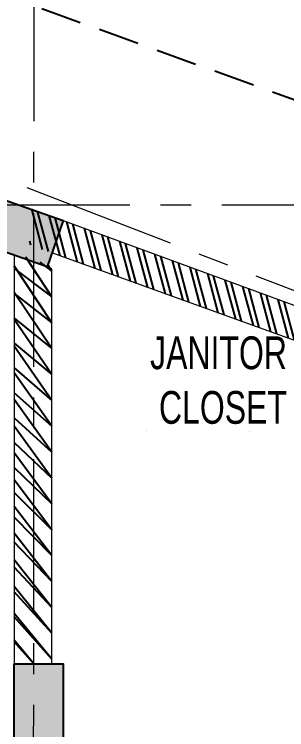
# Model space of a CAD drawing. Header units: metres. Extents: x 60101 to 1133747, y -540 to 107947.
# Drawn here: x 578170 to 579835, y 49922 to 54289 of the extents above; entities that cross this region are included whole.
import ezdxf

# ---------------------------------------------------------------- set-up
doc = ezdxf.new("R2010")
doc.units = ezdxf.units.M
doc.header["$LTSCALE"] = 5
doc.header["$PDMODE"] = 3
doc.header["$PDSIZE"] = 20
doc.linetypes.add('CENTER', pattern=[2, 1.25, -0.25, 0.25, -0.25])
doc.linetypes.add('HIDDEN', pattern=[0.375, 0.25, -0.125])
for name, color, linetype in [('A-COLUMN', 3, 'Continuous'), ('A-DIM', 2, 'Continuous'), ('A-hatch', 251, 'Continuous'), ('A-TEXT', 3, 'Continuous')]:
    doc.layers.add(name, color=color, linetype=linetype)
for name, color, linetype, lineweight in [('A-FLOR-GRID', 252, 'CENTER', 9), ('A-FURN-FREE', 253, 'Continuous', 5), ('A-WALL-FULL', 4, 'Continuous', 15)]:
    doc.layers.add(name, color=color, linetype=linetype, lineweight=lineweight)
doc.styles.add('CEN GOTHIC', font='GOTHIC.TTF', dxfattribs={"width": 0.7})
doc.styles.add('century', font='GOTHIC.TTF', dxfattribs={"width": 0.8})
doc.styles.add('Century Gothic', font='GOTHIC.TTF', dxfattribs={"width": 0.7})
doc.dimstyles.new('1-50', dxfattribs={"dimscale": 50, "dimtxt": 5, "dimasz": 1.25, "dimexe": 1, "dimexo": 1, "dimgap": 0, "dimtad": 0, "dimdec": 0, "dimrnd": 5, "dimzin": 12, "dimdsep": 46, "dimtxsty": 'CEN GOTHIC', "dimblk": 'ARCHTICK', "dimcen": 1, "dimdle": 1, "dimclrd": 6, "dimclre": 6, "dimclrt": 256, "dimadec": 0, "dimazin": 3, "dimtfac": 1, "dimtdec": 0, "dimtmove": 1, "dimatfit": 2, "dimfxl": 5, "dimfxlon": 1, "dimtvp": 0.75, "dimtolj": 1, "dimtzin": 12, "dimlwd": 18, "dimlwe": 18, "dimarcsym": 0})

# ---------------------------------------------------------------- blocks, each defined once
blk = doc.blocks.new('_ArchTick')
at = {"color": 0, "linetype": 'ByBlock', "const_width": 0.15}
blk.add_lwpolyline([(-0.5, -0.5), (0.5, 0.5)], dxfattribs=at)
blk = doc.blocks.new('*D386')
at = {"layer": 'A-DIM', "color": 6, "lineweight": 18, "transparency": 16777216}
for p, q in [((562958.9981315618, 60773.24887508611), (563060.9292262372, 61055.40140819232)), ((586245.564737994, 52360.68847984532), (586347.4958326694, 52642.84101295154))]:
    blk.add_line(p, q, dxfattribs=at)
at = {"layer": 'A-DIM', "lineweight": 18, "transparency": 16777216}
blk.add_line((562996.9152882736, 61025.36450178723), (586377.5327390746, 52578.82707498796), dxfattribs=at)
at = {"layer": 'Defpoints', "color": 0, "transparency": 16777216}
for p in [(562856.41667273, 60489.29608765381), (586330.5073168902, 52595.81559076719), (586142.9832791622, 52076.73569241306)]:
    blk.add_point(p, dxfattribs=at)
at = {"layer": 'A-DIM', "lineweight": 18, "transparency": 16777216, "xscale": 62.5, "yscale": 62.5, "zscale": 62.5}
for p, rotation in [((563043.940710458, 61008.37598600797), 160.1371189231768), ((586330.5073168902, 52595.81559076719), 340.1371189231768)]:
    blk.add_blockref('_ArchTick', p, dxfattribs=dict(at, rotation=rotation))
at = {"layer": 'A-DIM', "transparency": 16777216, "insert": (574821.0475531656, 57172.52888122335), "char_height": 500, "attachment_point": 5, "rotation": 340.13711892317684, "style": 'century'}
blk.add_mtext('\\A1;24760', dxfattribs=at)
blk = doc.blocks.new('COLB')
at = {"layer": 'A-hatch'}
h = blk.add_hatch(color=256, dxfattribs=at)
h.paths.add_polyline_path([(-12242.1729319474, -6449.584338811954), (-11943.38623918814, -6449.584338811954), (-11943.38623918814, -7047.157724330551), (-12242.1729319474, -7047.157724330551)])
h.paths.add_polyline_path([(-8544.687609050947, -7047.157724330551), (-8544.687609050947, -6748.371031571252), (-7947.114223532379, -6748.371031571252), (-7947.114223532379, -7047.157724330551)])
h.paths.add_polyline_path([(-5332.730661888549, -7047.157724330449), (-5332.730661888549, -6748.371031571165), (-4735.157276369922, -6748.371031571165), (-4735.157276369922, -7047.157724330449)])
h.paths.add_polyline_path([(-1896.683695156651, -7047.157724330551), (-1896.683695156651, -6748.371031571252), (-1299.110309638025, -6748.371031571252), (-1299.110309638025, -7047.157724330551)])
h.paths.add_polyline_path([(1726.104954549635, -7047.157724330551), (1726.104954549635, -6748.371031571252), (2323.678340068262, -6748.371031571252), (2323.678340068262, -7047.157724330551)])
h.paths.add_polyline_path([(6544.040375293465, -6449.584338811954), (6842.827068052778, -6449.584338811954), (6842.827068052778, -7047.157724330551), (6544.040375293465, -7047.157724330551)])
h.paths.add_polyline_path([(6544.040375293465, 273.1162482721993), (6842.827068052778, 273.1162482721993), (6842.827068052778, -324.4571372463979), (6544.040375293465, -324.4571372463979)])
h.paths.add_polyline_path([(6544.040375293465, 2364.62309758726), (6842.827068052778, 2364.62309758726), (6842.827068052778, 1767.049712068663), (6544.040375293465, 1767.049712068663)])
h.paths.add_polyline_path([(-5332.730661888549, -2714.750679320758), (-5332.730661888549, -2415.963986561459), (-4735.157276369922, -2415.963986561459), (-4735.157276369922, -2714.750679320758)])
h.paths.add_polyline_path([(-12242.17293194722, -3461.717411218997), (-11943.38623918791, -3461.717411218997), (-11943.38623918791, -4059.290796737594), (-12242.17293194722, -4059.290796737594)])
h.paths.add_polyline_path([(-12242.17293194722, 273.1162482721993), (-11943.38623918791, 273.1162482721993), (-11943.38623918791, -324.4571372463979), (-12242.17293194722, -324.4571372463979)])
h.paths.add_polyline_path([(-12242.17293194722, 6024.760083888628), (-11943.38623918791, 6024.760083888628), (-11943.38623918791, 5427.186698370046), (-12242.17293194722, 5427.186698370046)])
h.paths.add_polyline_path([(-11579.59782048588, 10179.28237007686), (-11677.79279493995, 9897.092301573313), (-12242.1729319474, 10093.48225048141), (-12143.97795749333, 10375.67231898494)])
h.paths.add_polyline_path([(-4735.157276369922, 7797.590952145183), (-4833.352250823868, 7515.400883641647), (-5397.732387830736, 7711.790832549319), (-5299.537413376675, 7993.980901052855)])
h.paths.add_polyline_path([(-5332.730661888549, 2140.53307801779), (-5332.730661888549, 2439.319770777089), (-4735.157276369922, 2439.319770777089), (-4735.157276369922, 2140.53307801779)])
h.paths.add_polyline_path([(2024.421654564328, 5443.986474552643), (1926.226680110442, 5161.796406049107), (1361.846543103573, 5358.186354956779), (1460.041517557635, 5640.376423460315)])
h = blk.add_hatch(color=256, dxfattribs=at)
h.paths.add_polyline_path([(1726.10495454981, 2738.106463536387), (2024.891647309123, 2738.106463536387), (2024.891647309123, 2140.53307801779), (1726.10495454981, 2140.53307801779)])
h.paths.add_polyline_path([(1726.10495454981, -25.6704444870993), (2323.678340068436, -25.6704444870993), (2323.678340068436, -324.4571372463979), (1726.10495454981, -324.4571372463979)])
at = {"layer": 'A-COLUMN', "ltscale": 10}
for points in [[(2024.421654564328, 5443.986474552643), (1926.226680110442, 5161.796406049107), (1361.846543103573, 5358.186354956779), (1460.041517557635, 5640.376423460315)], [(1726.10495454981, 2738.106463536387), (2024.891647309123, 2738.106463536387), (2024.891647309123, 2140.53307801779), (1726.10495454981, 2140.53307801779)]]:
    blk.add_lwpolyline(points, close=True, dxfattribs=at)
blk = doc.blocks.new('COL.CEN')
at = {"layer": 'A-FLOR-GRID', "ltscale": 150}
for p, q in [((-10026.3743896058, 23900.63967903374), (13356.59099061473, 14904.74970885021)), ((6807.652975005563, 2842.77133483591), (6819.29508057996, 23396.51957174162)), ((-10036.26838279075, 17331.90794201626), (13356.59099061473, 17331.90794201626))]:
    blk.add_line(p, q, dxfattribs=at)
blk = doc.blocks.new('COL WITH GRID')
at = {"layer": 'A-DIM'}
blk.add_blockref('COLB', (-3122.886414690875, 10035.48507749528), dxfattribs=at)
at = {"layer": 'A-TEXT'}
blk.add_blockref('COL.CEN', (-8092.389425362577, -1757.19115636585), dxfattribs=at)

msp = doc.modelspace()

# ---------------------------------------------------------------- hatches: boundary and pattern name
at = {"layer": 'A-hatch'}
h = msp.add_hatch(dxfattribs=at)
h.set_pattern_fill('ANSI32', color=256, scale=250, angle=59.99999999999999)
h.set_pattern_definition([(105, (611893.6978326429, 49706.47744307842), (-90.55554621460017, -24.26428547836132), []), (105, (611915.7949195196, 49744.75072036113), (-90.55554621460017, -24.26428547836132), [])])
h.paths.add_polyline_path([(582039.2418842901, 51521.48422465648), (582103.1116791357, 51698.30601082172), (582685.6138333901, 51484.66878956043), (582622.8353899642, 51310.3495494672)], flags=17)
h.paths.add_polyline_path([(578263.8018249263, 53105.86289439525), (578263.8018249561, 52882.0316067728), (583051.3955552813, 51160.39502353029), (583051.3955552813, 51350.70053388091)])
h = msp.add_hatch(dxfattribs=at)
h.set_pattern_fill('ANSI32', color=256, scale=300, angle=90)
h.set_pattern_definition([(135, (-235513425.8184686, -1932131923.542952), (-79.5495128834866, -79.5495128834866), []), (135, (-235513425.8184686, -1932131870.509943), (-79.5495128834866, -79.5495128834866), [])])
h.paths.add_polyline_path([(578169.576059501, 50325.16184660385), (578399.576059501, 50325.16184660385), (578399.576059501, 52751.05502216081), (578169.576059501, 52831.08917872826)])

# ---------------------------------------------------------------- linework, layer by layer
at = {"layer": 'A-FURN-FREE', "const_width": 0.01}
msp.add_lwpolyline([(580123.7018704102, 51743.03600195685), (578399.6165624866, 51748.62926343718), (578399.6944858142, 52833.03287923858), (580123.5495479987, 52211.46359089651), (580123.7018704102, 51743.03600195685)], dxfattribs=at)
at = {"layer": 'A-hatch', "linetype": 'HIDDEN', "ltscale": 200}
msp.add_line((584217.1880263323, 52203.25237885257), (563299.2267447049, 59744.89468208095), dxfattribs=at)
at = {"layer": 'A-WALL-FULL'}
msp.add_line((580123.5495479987, 52211.46359089651), (578399.6944858142, 52833.03287923858), dxfattribs=at)
msp.add_lwpolyline([(578467.8927595156, 53031.0418576201), (582122.9030951945, 51691.09178463031)], dxfattribs=at)
msp.add_lwpolyline([(578169.576059501, 50325.16184660385), (578399.576059501, 50325.16184660385), (578399.6154907601, 52736.24319705105), (578169.576059501, 52818.48906527337)], close=True, dxfattribs=at)

# ---------------------------------------------------------------- block references
msp.add_blockref('COL WITH GRID', (579566.3575196421, 37551.57030557218))

# ---------------------------------------------------------------- texts
at = {"layer": 'A-TEXT', "insert": (579836.5976568745, 51787.0453062419), "char_height": 200, "width": 1235.89292643778, "attachment_point": 9, "style": 'Century Gothic'}
msp.add_mtext('{\\fArial|b0|i0|c0|p34;JANITOR CLOSET}', dxfattribs=at)

# ---------------------------------------------------------------- dimensions: what is measured, and where the dimension line sits
at = {"layer": 'A-DIM', "color": 1}
dim = msp.add_aligned_dim(p1=(562856.4166727299, 60489.29608765384), p2=(586142.9832791621, 52076.73569241306), distance=551.9141288290962, dimstyle='1-50', override={"dimtxt": 10, "dimtxsty": 'century', "dimblk": 'ArchTick', "dimclrd": 256, "dimclre": 6}, dxfattribs=at)
dim.commit()
dim.dimension.update_dxf_attribs({"geometry": '*D386', "text_midpoint": (574821.0475531656, 57172.52888122335)})

doc.saveas('drawing.dxf')
